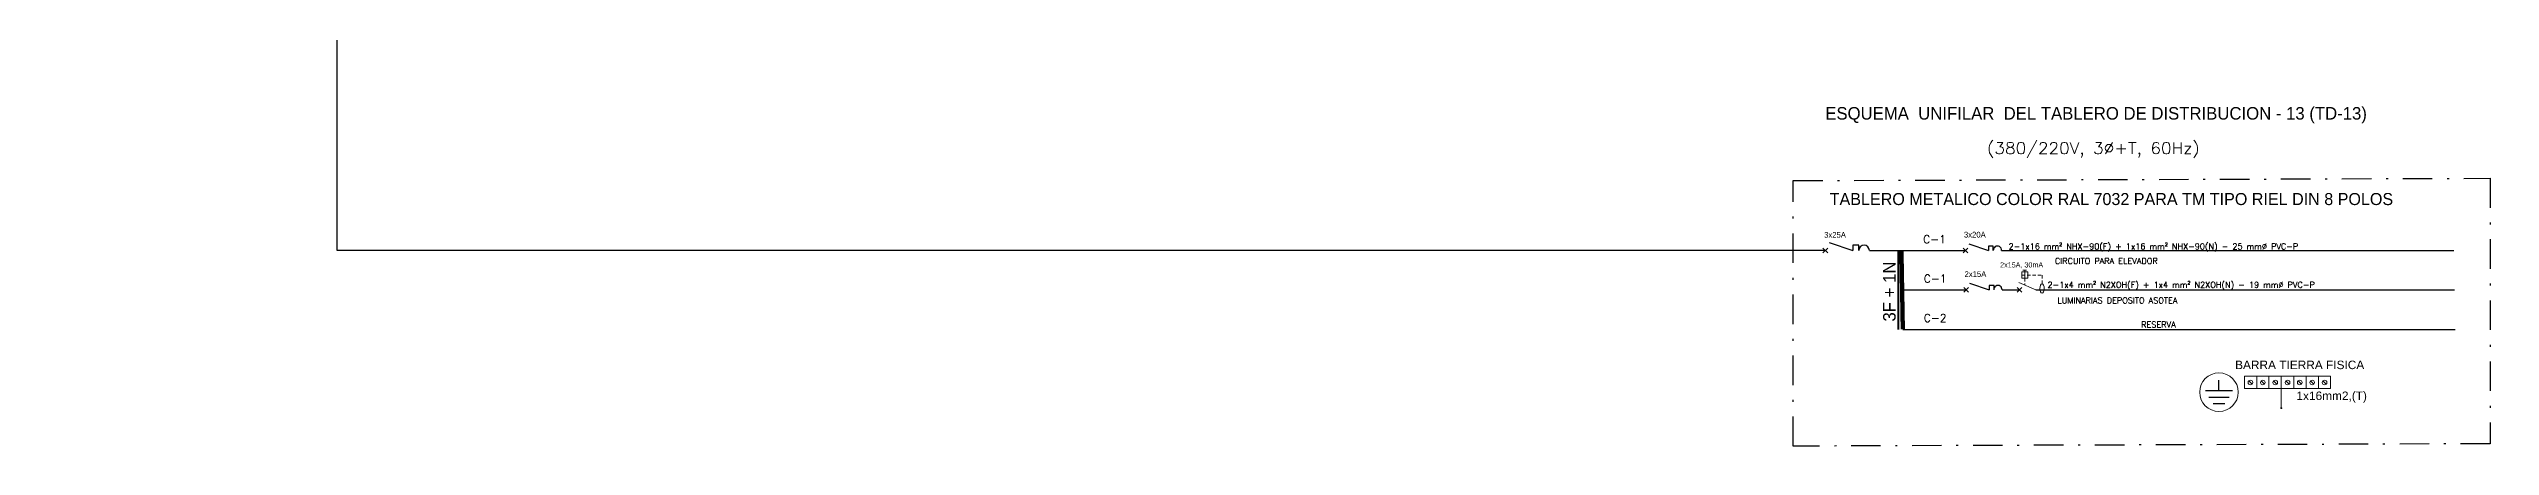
# Model space of a CAD drawing. Header units: inches. Extents: x 1395 to 2352, y -17763 to -17171.
# Drawn here: x 1948.3 to 2072.5, y -17570 to -17549.8 of the extents above; entities that cross this region are included whole.
import ezdxf

# ---------------------------------------------------------------- set-up
doc = ezdxf.new("R2010")
doc.units = ezdxf.units.IN
for name, pattern in [('CONTINUA', [0]), ('DASHDOT', [1, 0.5, -0.25, 0, -0.25]), ('HIDDEN', [0.375, 0.25, -0.125]), ('HIDDEN2', [0.1875, 0.125, -0.0625])]:
    doc.linetypes.add(name, pattern=pattern)
for name, color, linetype, lineweight in [('0-TEXTO Indicativo', 7, 'Continuous', 0), ('Barras', 13, 'Continuous', 0), ('Cables alumbrado', 2, 'Continuous', 5)]:
    doc.layers.add(name, color=color, linetype=linetype, lineweight=lineweight)
for name, color, linetype in [('0.4', 4, 'Continuous'), ('PROYECCIONES 0.2', 2, 'HIDDEN'), ('tablero', 1, 'Continuous'), ('TEXTO 0.3', 3, 'Continuous'), ('TEXTO 0.4', 4, 'Continuous')]:
    doc.layers.add(name, color=color, linetype=linetype)
doc.styles.add('CANGREJO80', font='romans.shx', dxfattribs={"width": 1.08, "height": 0.08})
doc.styles.add('kronen', font='GOTHIC.TTF')
doc.styles.add('RAUL-LTBT', font='swissl.ttf', dxfattribs={"height": 0.05})
doc.styles.add('Romans', font='romans.shx')

# ---------------------------------------------------------------- blocks, each defined once
blk = doc.blocks.new('vbnm')
at = {"layer": 'Cables alumbrado'}
for p, q in [((2288.996, 870.228), (2289.065, 870.228)), ((2289.031, 870.23), (2289.033, 870.08)), ((2288.888, 869.907), (2288.974, 869.821)), ((2288.888, 869.821), (2288.974, 869.907)), ((2289.233, 869.864), (2288.918, 870.003)), ((2288.975, 870.194), (2289.09, 870.194)), ((2288.975, 870.08), (2288.975, 870.194)), ((2289.09, 870.08), (2288.975, 870.08)), ((2289.09, 870.194), (2289.09, 870.08))]:
    blk.add_line(p, q, dxfattribs=at)
at = {"layer": 'Cables alumbrado', "linetype": 'HIDDEN2', "ltscale": 0.5}
for p, q in [((2288.975, 870.137), (2289.35, 870.137)), ((2289.033, 870.08), (2289.033, 869.952)), ((2289.35, 870.137), (2289.35, 869.974))]:
    blk.add_line(p, q, dxfattribs=at)
at = {"layer": 'Cables alumbrado'}
blk.add_ellipse((2289.35, 869.89), major_axis=(0, -0.084), ratio=0.466666, dxfattribs=at)
blk = doc.blocks.new('CONECCION A TIERA')
at = {"color": 50}
for p, q in [((50.43, 41.83), (50.43, 42.38)), ((51.11, 41.83), (49.75, 41.83)), ((49.91, 41.52), (50.94, 41.52)), ((50.14, 41.2), (50.72, 41.2))]:
    blk.add_line(p, q, dxfattribs=at)
at = {"layer": 'Barras'}
for p, q in [((52.12, 42.18), (51.95, 42.35)), ((52.74, 42.18), (52.58, 42.35)), ((53.37, 42.18), (53.21, 42.35)), ((54, 42.18), (53.83, 42.35)), ((54.63, 42.18), (54.46, 42.35)), ((55.26, 42.18), (55.09, 42.35)), ((55.88, 42.18), (55.72, 42.35)), ((53.6, 41.95), (53.6, 40.96))]:
    blk.add_line(p, q, dxfattribs=at)
at = {"layer": 'Barras', "elevation": 0}
for points in [[(51.72, 41.95), (52.35, 41.95), (52.35, 42.58), (51.72, 42.58)], [(52.35, 41.95), (52.97, 41.95), (52.97, 42.58), (52.35, 42.58)], [(52.97, 41.95), (53.6, 41.95), (53.6, 42.58), (52.97, 42.58)], [(53.6, 41.95), (54.23, 41.95), (54.23, 42.58), (53.6, 42.58)], [(54.23, 41.95), (54.86, 41.95), (54.86, 42.58), (54.23, 42.58)], [(54.86, 41.95), (55.49, 41.95), (55.49, 42.58), (54.86, 42.58)], [(55.49, 41.95), (56.11, 41.95), (56.11, 42.58), (55.49, 42.58)]]:
    blk.add_lwpolyline(points, close=True, dxfattribs=at)
at = {"layer": 'Barras'}
for centre, radius in [((50.43, 41.77), 0.982), ((52.03, 42.26), 0.118), ((52.66, 42.26), 0.118), ((53.29, 42.26), 0.118), ((53.92, 42.26), 0.118), ((54.54, 42.26), 0.118), ((55.17, 42.26), 0.118), ((55.8, 42.26), 0.118)]:
    blk.add_circle(centre, radius, dxfattribs=at)
for start, end in [(0, 180), (180, 0)]:
    blk.add_arc((53.6, 40.96), 0.0268, start, end, dxfattribs=at)

msp = doc.modelspace()

# ---------------------------------------------------------------- linework, layer by layer
at = {"layer": '0.4', "color": 240}
for p, q in [((2038.58, -17560.15), (2038.83, -17559.91)), ((2038.83, -17560.15), (2038.58, -17559.91)), ((2038.9, -17559.62), (2040.1, -17560.03)), ((2045.71, -17560.15), (2045.95, -17559.91)), ((2045.95, -17560.15), (2045.71, -17559.91)), ((2045.99, -17559.69), (2046.99, -17560.03)), ((2046.03, -17561.69), (2047.03, -17562.03)), ((2045.74, -17562.15), (2045.98, -17561.91)), ((2045.98, -17562.15), (2045.74, -17561.91))]:
    msp.add_line(p, q, dxfattribs=at)
at = {"layer": '0.4', "color": 5}
for p, q in [((2042.57, -17560.03), (2045.83, -17560.03)), ((2042.61, -17562.03), (2045.86, -17562.03)), ((2049.4, -17562.03), (2070.7, -17562.03)), ((2042.64, -17564.03), (2070.73, -17564.03))]:
    msp.add_line(p, q, dxfattribs=at)
at = {"layer": '0.4', "color": 5, "ltscale": 0.075}
for p, q in [((2047.66, -17560.03), (2070.66, -17560.03)), ((2047.69, -17562.03), (2048.57, -17562.03))]:
    msp.add_line(p, q, dxfattribs=at)
at = {"layer": '0.4', "color": 5, "elevation": 0}
for points in [[(2038.7, -17560.03), (1963.01, -17560.03), (1963.01, -17400.86), (1948.35, -17400.86)], [(2040.94, -17560.03), (2042.57, -17560.03)]]:
    msp.add_lwpolyline(points, dxfattribs=at)
at = {"layer": '0.4', "color": 240, "elevation": 0}
for points in [[(2040.4, -17560.03), (2040.4, -17559.76), (2040.1, -17559.76), (2040.1, -17560.03)], [(2047.24, -17560.03), (2047.24, -17559.81), (2046.99, -17559.81), (2046.99, -17560.03)], [(2047.28, -17562.03), (2047.28, -17561.81), (2047.03, -17561.81), (2047.03, -17562.03)]]:
    msp.add_lwpolyline(points, dxfattribs=at)
at = {"layer": '0.4', "color": 5, "const_width": 0.221, "elevation": 0}
msp.add_lwpolyline([(2042.57, -17560.03), (2042.64, -17564.03)], dxfattribs=at)
at = {"layer": '0.4', "color": 240}
for centre, radius, start, end in [((2040.67, -17560.03), 0.271, 0, 180), ((2047.45, -17560.01), 0.208, 354.7955, 185.2045), ((2047.48, -17562.01), 0.208, 354.7955, 185.2045)]:
    msp.add_arc(centre, radius, start, end, dxfattribs=at)
at = {"layer": 'PROYECCIONES 0.2', "color": 23, "linetype": 'CONTINUA', "lineweight": 40, "ltscale": 1.15}
msp.add_line((2042.41, -17560.03), (2042.41, -17564.03), dxfattribs=at)
at = {"layer": 'tablero', "color": 1, "linetype": 'DASHDOT', "ltscale": 3, "elevation": 0}
msp.add_lwpolyline([(2072.51, -17556.36), (2072.51, -17569.84), (2037.07, -17569.96), (2037.07, -17556.48)], close=True, dxfattribs=at)

# ---------------------------------------------------------------- block references
msp.add_blockref('CONECCION A TIERA', (2008.29, -17608.99))
at = {"layer": 'Cables alumbrado', "color": 4, "xscale": 2.753743601044437, "yscale": 2.753743601044437, "zscale": 2.753743601044437}
msp.add_blockref('vbnm', (-4254.56, -19957.41), dxfattribs=at)

# ---------------------------------------------------------------- texts
at = {"layer": '0-TEXTO Indicativo', "linetype": 'HIDDEN', "style": 'RAUL-LTBT'}
msp.add_text('BARRA TIERRA FISICA', height=0.4318, dxfattribs=at).set_placement((2059.54, -17566.05))
at = {"layer": '0-TEXTO Indicativo', "style": 'RAUL-LTBT'}
msp.add_text('1x16mm2,(T)', height=0.4318, dxfattribs=at).set_placement((2062.66, -17567.62))
at = {"layer": 'TEXTO 0.3', "color": 7}
for s, height, style, p in [('3x25A', 0.292, 'kronen', (2038.64, -17559.38)), ('C-1', 0.407, 'Romans', (2043.67, -17559.66)), ('3x20A', 0.292, 'kronen', (2045.75, -17559.37)), ('2x15A, 30mA', 0.2641, 'kronen', (2047.59, -17560.89)), ('2-1x16 mm² NHX-90(F) + 1x16 mm² NHX-90(N) - 25 mmØ PVC-P', 0.3018, 'Romans', (2048.02, -17559.97)), ('C-1', 0.407, 'Romans', (2043.7, -17561.66)), ('2x15A', 0.292, 'kronen', (2045.78, -17561.37)), ('2-1x4 mm² N2XOH(F) + 1x4 mm² N2XOH(N) - 19 mmØ PVC-P', 0.3018, 'Romans', (2050, -17561.92)), ('C-2', 0.407, 'Romans', (2043.7, -17563.66))]:
    msp.add_text(s, height=height, dxfattribs=dict(at, style=style)).set_placement(p)
at = {"layer": 'TEXTO 0.3', "color": 7, "attachment_point": 5, "style": 'kronen'}
for s, insert, char_height, width in [('TABLERO METALICO COLOR RAL 7032 PARA TM TIPO RIEL DIN 8 POLOS', (2053.25, -17557.42), 0.6121, 30.9057), ('{\\Fromans|c0;CIRCUITO PARA ELEVADOR }', (2052.99, -17560.56), 0.3018, 18.9451), ('{\\Fromans|c0; LUMINARIAS DEPOSITO ASOTEA}', (2053.45, -17562.56), 0.3018, 18.9451), ('{\\Fromans|c0;RESERVA}', (2055.64, -17563.79), 0.3018, 15.9864)]:
    msp.add_mtext(s, dxfattribs=dict(at, insert=insert, char_height=char_height, width=width))
at = {"layer": 'TEXTO 0.4', "color": 42, "insert": (2052.47, -17553.16), "char_height": 0.6359, "attachment_point": 5, "style": 'kronen'}
msp.add_mtext('ESQUEMA  UNIFILAR  DEL TABLERO DE DISTRIBUCION - 13 (TD-13)', dxfattribs=at)
at = {"layer": 'TEXTO 0.4', "color": 42, "ltscale": 0.2, "insert": (2052.33, -17554.93), "char_height": 0.5829, "attachment_point": 5, "style": 'CANGREJO80'}
msp.add_mtext('(380/220V, 3Ø+T, 60Hz)', dxfattribs=at)
at = {"layer": 'TEXTO 0.4', "insert": (2041.96, -17562.11), "char_height": 0.636, "attachment_point": 5, "rotation": 90, "style": 'kronen'}
msp.add_mtext('3F + 1N', dxfattribs=at)

doc.saveas('drawing.dxf')
